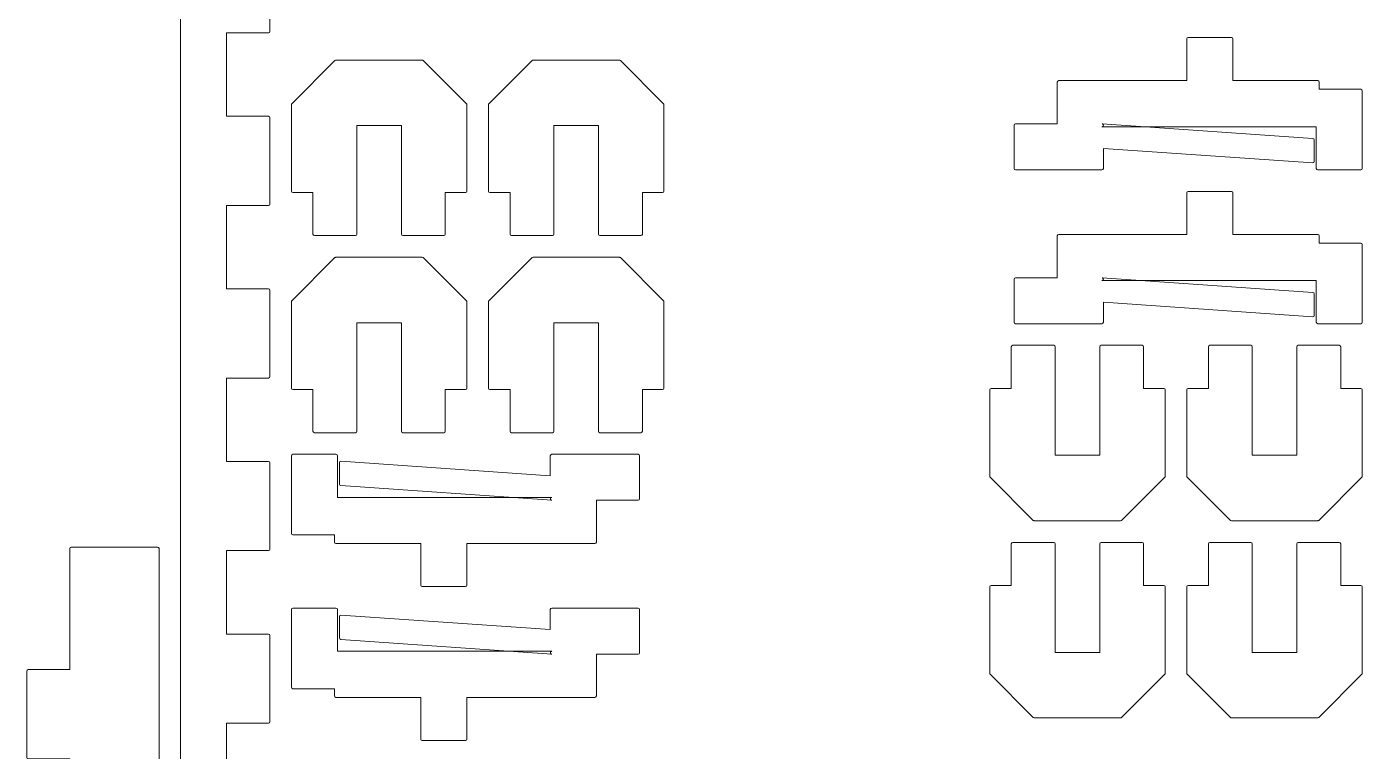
# Model space of a CAD drawing. Header units: millimetres. Extents: x -606 to 612, y -200 to 208.
# Drawn here: x 519.2 to 612, y -155.1 to -104.8 of the extents above; entities that cross this region are included whole.
import ezdxf

# ---------------------------------------------------------------- set-up
doc = ezdxf.new("R2010")
doc.units = ezdxf.units.MM
doc.header["$MEASUREMENT"] = 0
doc.layers.add('Camada 1', color=7, linetype='Continuous')

msp = doc.modelspace()

# ---------------------------------------------------------------- linework, layer by layer
at = {"layer": 'Camada 1', "lineweight": 20}
for points, knots in [([(529.973, -200.184), (529.973, -200.184), (531.473, -200.184), (531.473, -200.184), (531.529, -200.184), (531.573, -200.139), (531.573, -200.084), (531.573, -200.084), (531.573, -197.184), (531.573, -197.184), (531.573, -197.184), (534.373, -197.184), (534.373, -197.184), (534.373, -197.184), (534.373, -200.084), (534.373, -200.084), (534.373, -200.139), (534.418, -200.184), (534.473, -200.184), (534.473, -200.184), (535.973, -200.184), (535.973, -200.184), (536.029, -200.184), (536.073, -200.139), (536.073, -200.084), (536.073, -200.084), (536.073, -197.084), (536.073, -197.084), (536.073, -197.084), (536.073, -195.084), (536.073, -195.084), (536.073, -195.029), (536.029, -194.984), (535.973, -194.984), (535.973, -194.984), (533.073, -194.984), (533.073, -194.984), (533.073, -194.984), (533.073, -189.184), (533.073, -189.184), (533.073, -189.184), (535.973, -189.184), (535.973, -189.184), (536.029, -189.184), (536.073, -189.139), (536.073, -189.084), (536.073, -189.084), (536.073, -183.084), (536.073, -183.084), (536.073, -183.029), (536.029, -182.984), (535.973, -182.984), (535.973, -182.984), (533.073, -182.984), (533.073, -182.984), (533.073, -182.984), (533.073, -177.184), (533.073, -177.184), (533.073, -177.184), (535.973, -177.184), (535.973, -177.184), (536.029, -177.184), (536.073, -177.139), (536.073, -177.084), (536.073, -177.084), (536.073, -171.084), (536.073, -171.084), (536.073, -171.029), (536.029, -170.984), (535.973, -170.984), (535.973, -170.984), (533.073, -170.984), (533.073, -170.984), (533.073, -170.984), (533.073, -165.184), (533.073, -165.184), (533.073, -165.184), (535.973, -165.184), (535.973, -165.184), (536.029, -165.184), (536.073, -165.139), (536.073, -165.084), (536.073, -165.084), (536.073, -159.084), (536.073, -159.084), (536.073, -159.029), (536.029, -158.984), (535.973, -158.984), (535.973, -158.984), (533.073, -158.984), (533.073, -158.984), (533.073, -158.984), (533.073, -153.184), (533.073, -153.184), (533.073, -153.184), (535.973, -153.184), (535.973, -153.184), (536.029, -153.184), (536.073, -153.139), (536.073, -153.084), (536.073, -153.084), (536.073, -147.084), (536.073, -147.084), (536.073, -147.029), (536.029, -146.984), (535.973, -146.984), (535.973, -146.984), (533.073, -146.984), (533.073, -146.984), (533.073, -146.984), (533.073, -141.184), (533.073, -141.184), (533.073, -141.184), (535.973, -141.184), (535.973, -141.184), (536.029, -141.184), (536.073, -141.139), (536.073, -141.084), (536.073, -141.084), (536.073, -135.084), (536.073, -135.084), (536.073, -135.029), (536.029, -134.984), (535.973, -134.984), (535.973, -134.984), (533.073, -134.984), (533.073, -134.984), (533.073, -134.984), (533.073, -129.184), (533.073, -129.184), (533.073, -129.184), (535.973, -129.184), (535.973, -129.184), (536.029, -129.184), (536.073, -129.139), (536.073, -129.084), (536.073, -129.084), (536.073, -123.084), (536.073, -123.084), (536.073, -123.029), (536.029, -122.984), (535.973, -122.984), (535.973, -122.984), (533.073, -122.984), (533.073, -122.984), (533.073, -122.984), (533.073, -117.184), (533.073, -117.184), (533.073, -117.184), (535.973, -117.184), (535.973, -117.184), (536.029, -117.184), (536.073, -117.139), (536.073, -117.084), (536.073, -117.084), (536.073, -111.084), (536.073, -111.084), (536.073, -111.029), (536.029, -110.984), (535.973, -110.984), (535.973, -110.984), (533.073, -110.984), (533.073, -110.984), (533.073, -110.984), (533.073, -105.184), (533.073, -105.184), (533.073, -105.184), (535.973, -105.184), (535.973, -105.184), (536.029, -105.184), (536.073, -105.139), (536.073, -105.084), (536.073, -105.084), (536.073, -99.084), (536.073, -99.084), (536.073, -99.029), (536.029, -98.984), (535.973, -98.984), (535.973, -98.984), (533.073, -98.984), (533.073, -98.984), (533.073, -98.984), (533.073, -93.184), (533.073, -93.184), (533.073, -93.184), (535.973, -93.184), (535.973, -93.184), (536.029, -93.184), (536.073, -93.139), (536.073, -93.084), (536.073, -93.084), (536.073, -87.084), (536.073, -87.084), (536.073, -87.029), (536.029, -86.984), (535.973, -86.984), (535.973, -86.984), (533.073, -86.984), (533.073, -86.984), (533.073, -86.984), (533.073, -81.184), (533.073, -81.184), (533.073, -81.184), (535.973, -81.184), (535.973, -81.184), (536.029, -81.184), (536.073, -81.139), (536.073, -81.084), (536.073, -81.084), (536.073, -75.084), (536.073, -75.084), (536.073, -75.029), (536.029, -74.984), (535.973, -74.984), (535.973, -74.984), (533.073, -74.984), (533.073, -74.984), (533.073, -74.984), (533.073, -69.184), (533.073, -69.184), (533.073, -69.184), (535.973, -69.184), (535.973, -69.184), (536.029, -69.184), (536.073, -69.139), (536.073, -69.084), (536.073, -69.084), (536.073, -63.084), (536.073, -63.084), (536.073, -63.029), (536.029, -62.984), (535.973, -62.984), (535.973, -62.984), (533.073, -62.984), (533.073, -62.984), (533.073, -62.984), (533.073, -57.184), (533.073, -57.184), (533.073, -57.184), (535.973, -57.184), (535.973, -57.184), (536.029, -57.184), (536.073, -57.139), (536.073, -57.084), (536.073, -57.084), (536.073, -51.084), (536.073, -51.084), (536.073, -51.029), (536.029, -50.984), (535.973, -50.984), (535.973, -50.984), (533.073, -50.984), (533.073, -50.984), (533.073, -50.984), (533.073, -45.184), (533.073, -45.184), (533.073, -45.184), (535.973, -45.184), (535.973, -45.184), (536.029, -45.184), (536.073, -45.139), (536.073, -45.084), (536.073, -45.084), (536.073, -39.084), (536.073, -39.084), (536.073, -39.029), (536.029, -38.984), (535.973, -38.984), (535.973, -38.984), (533.073, -38.984), (533.073, -38.984), (533.073, -38.984), (533.073, -33.184), (533.073, -33.184), (533.073, -33.184), (535.973, -33.184), (535.973, -33.184), (536.029, -33.184), (536.073, -33.139), (536.073, -33.084), (536.073, -33.084), (536.073, -27.084), (536.073, -27.084), (536.073, -27.029), (536.029, -26.984), (535.973, -26.984), (535.973, -26.984), (533.073, -26.984), (533.073, -26.984), (533.073, -26.984), (533.073, -21.184), (533.073, -21.184), (533.073, -21.184), (535.973, -21.184), (535.973, -21.184), (536.029, -21.184), (536.073, -21.139), (536.073, -21.084), (536.073, -21.084), (536.073, -15.084), (536.073, -15.084), (536.073, -15.029), (536.029, -14.984), (535.973, -14.984), (535.973, -14.984), (533.073, -14.984), (533.073, -14.984), (533.073, -14.984), (533.073, -9.184), (533.073, -9.184), (533.073, -9.184), (535.973, -9.184), (535.973, -9.184), (536.029, -9.184), (536.073, -9.139), (536.073, -9.084), (536.073, -9.084), (536.073, -3.084), (536.073, -3.084), (536.073, -3.029), (536.029, -2.984), (535.973, -2.984), (535.973, -2.984), (533.073, -2.984), (533.073, -2.984), (533.073, -2.984), (533.073, 2.816), (533.073, 2.816), (533.073, 2.816), (535.973, 2.816), (535.973, 2.816), (536.029, 2.816), (536.073, 2.861), (536.073, 2.916), (536.073, 2.916), (536.073, 8.916), (536.073, 8.916), (536.073, 8.971), (536.029, 9.016), (535.973, 9.016), (535.973, 9.016), (533.073, 9.016), (533.073, 9.016), (533.073, 9.016), (533.073, 14.816), (533.073, 14.816), (533.073, 14.816), (535.973, 14.816), (535.973, 14.816), (536.029, 14.816), (536.073, 14.861), (536.073, 14.916), (536.073, 14.916), (536.073, 20.916), (536.073, 20.916), (536.073, 20.971), (536.029, 21.016), (535.973, 21.016), (535.973, 21.016), (533.073, 21.016), (533.073, 21.016), (533.073, 21.016), (533.073, 26.816), (533.073, 26.816), (533.073, 26.816), (535.973, 26.816), (535.973, 26.816), (536.029, 26.816), (536.073, 26.861), (536.073, 26.916), (536.073, 26.916), (536.073, 32.916), (536.073, 32.916), (536.073, 32.971), (536.029, 33.016), (535.973, 33.016), (535.973, 33.016), (533.073, 33.016), (533.073, 33.016), (533.073, 33.016), (533.073, 38.816), (533.073, 38.816), (533.073, 38.816), (535.973, 38.816), (535.973, 38.816), (536.029, 38.816), (536.073, 38.861), (536.073, 38.916), (536.073, 38.916), (536.073, 44.916), (536.073, 44.916), (536.073, 44.971), (536.029, 45.016), (535.973, 45.016), (535.973, 45.016), (533.073, 45.016), (533.073, 45.016), (533.073, 45.016), (533.073, 50.816), (533.073, 50.816), (533.073, 50.816), (535.973, 50.816), (535.973, 50.816), (536.029, 50.816), (536.073, 50.861), (536.073, 50.916), (536.073, 50.916), (536.073, 56.916), (536.073, 56.916), (536.073, 56.971), (536.029, 57.016), (535.973, 57.016), (535.973, 57.016), (533.073, 57.016), (533.073, 57.016), (533.073, 57.016), (533.073, 62.816), (533.073, 62.816), (533.073, 62.816), (535.973, 62.816), (535.973, 62.816), (536.029, 62.816), (536.073, 62.861), (536.073, 62.916), (536.073, 62.916), (536.073, 68.916), (536.073, 68.916), (536.073, 68.971), (536.029, 69.016), (535.973, 69.016), (535.973, 69.016), (533.073, 69.016), (533.073, 69.016), (533.073, 69.016), (533.073, 74.816), (533.073, 74.816), (533.073, 74.816), (535.973, 74.816), (535.973, 74.816), (536.029, 74.816), (536.073, 74.861), (536.073, 74.916), (536.073, 74.916), (536.073, 80.916), (536.073, 80.916), (536.073, 80.971), (536.029, 81.016), (535.973, 81.016), (535.973, 81.016), (533.073, 81.016), (533.073, 81.016), (533.073, 81.016), (533.073, 86.816), (533.073, 86.816), (533.073, 86.816), (535.973, 86.816), (535.973, 86.816), (536.029, 86.816), (536.073, 86.861), (536.073, 86.916), (536.073, 86.916), (536.073, 92.916), (536.073, 92.916), (536.073, 92.971), (536.029, 93.016), (535.973, 93.016), (535.973, 93.016), (533.073, 93.016), (533.073, 93.016), (533.073, 93.016), (533.073, 98.816), (533.073, 98.816), (533.073, 98.816), (535.973, 98.816), (535.973, 98.816), (536.029, 98.816), (536.073, 98.861), (536.073, 98.916), (536.073, 98.916), (536.073, 104.916), (536.073, 104.916), (536.073, 104.971), (536.029, 105.016), (535.973, 105.016), (535.973, 105.016), (533.073, 105.016), (533.073, 105.016), (533.073, 105.016), (533.073, 110.816), (533.073, 110.816), (533.073, 110.816), (535.973, 110.816), (535.973, 110.816), (536.029, 110.816), (536.073, 110.861), (536.073, 110.916), (536.073, 110.916), (536.073, 116.916), (536.073, 116.916), (536.073, 116.971), (536.029, 117.016), (535.973, 117.016), (535.973, 117.016), (533.073, 117.016), (533.073, 117.016), (533.073, 117.016), (533.073, 122.816), (533.073, 122.816), (533.073, 122.816), (535.973, 122.816), (535.973, 122.816), (536.029, 122.816), (536.073, 122.861), (536.073, 122.916), (536.073, 122.916), (536.073, 128.916), (536.073, 128.916), (536.073, 128.971), (536.029, 129.016), (535.973, 129.016), (535.973, 129.016), (533.073, 129.016), (533.073, 129.016), (533.073, 129.016), (533.073, 134.816), (533.073, 134.816), (533.073, 134.816), (535.973, 134.816), (535.973, 134.816), (536.029, 134.816), (536.073, 134.861), (536.073, 134.916), (536.073, 134.916), (536.073, 140.916), (536.073, 140.916), (536.073, 140.971), (536.029, 141.016), (535.973, 141.016), (535.973, 141.016), (533.073, 141.016), (533.073, 141.016), (533.073, 141.016), (533.073, 146.816), (533.073, 146.816), (533.073, 146.816), (535.973, 146.816), (535.973, 146.816), (536.029, 146.816), (536.073, 146.861), (536.073, 146.916), (536.073, 146.916), (536.073, 152.916), (536.073, 152.916), (536.073, 152.971), (536.029, 153.016), (535.973, 153.016), (535.973, 153.016), (533.073, 153.016), (533.073, 153.016), (533.073, 153.016), (533.073, 158.816), (533.073, 158.816), (533.073, 158.816), (535.973, 158.816), (535.973, 158.816), (536.029, 158.816), (536.073, 158.861), (536.073, 158.916), (536.073, 158.916), (536.073, 164.916), (536.073, 164.916), (536.073, 164.971), (536.029, 165.016), (535.973, 165.016), (535.973, 165.016), (533.073, 165.016), (533.073, 165.016), (533.073, 165.016), (533.073, 170.816), (533.073, 170.816), (533.073, 170.816), (535.973, 170.816), (535.973, 170.816), (536.029, 170.816), (536.073, 170.861), (536.073, 170.916), (536.073, 170.916), (536.073, 176.916), (536.073, 176.916), (536.073, 176.971), (536.029, 177.016), (535.973, 177.016), (535.973, 177.016), (533.073, 177.016), (533.073, 177.016), (533.073, 177.016), (533.073, 182.816), (533.073, 182.816), (533.073, 182.816), (535.973, 182.816), (535.973, 182.816), (536.029, 182.816), (536.073, 182.861), (536.073, 182.916), (536.073, 182.916), (536.073, 188.916), (536.073, 188.916), (536.073, 188.971), (536.029, 189.016), (535.973, 189.016), (535.973, 189.016), (533.073, 189.016), (533.073, 189.016), (533.073, 189.016), (533.073, 194.816), (533.073, 194.816), (533.073, 194.816), (535.973, 194.816), (535.973, 194.816), (536.029, 194.816), (536.073, 194.861), (536.073, 194.916), (536.073, 194.916), (536.073, 196.916), (536.073, 196.916), (536.073, 196.916), (536.073, 199.916), (536.073, 199.916), (536.073, 199.971), (536.029, 200.016), (535.973, 200.016), (535.973, 200.016), (534.473, 200.016), (534.473, 200.016), (534.418, 200.016), (534.373, 199.971), (534.373, 199.916), (534.373, 199.916), (534.373, 197.016), (534.373, 197.016), (534.373, 197.016), (531.573, 197.016), (531.573, 197.016), (531.573, 197.016), (531.573, 199.916), (531.573, 199.916), (531.573, 199.971), (531.529, 200.016), (531.473, 200.016), (531.473, 200.016), (529.973, 200.016), (529.973, 200.016), (529.918, 200.016), (529.873, 199.971), (529.873, 199.916), (529.873, 199.916), (529.873, 196.916), (529.873, 196.916), (529.873, 196.916), (529.873, -197.084), (529.873, -197.084), (529.873, -197.084), (529.873, -200.084), (529.873, -200.084), (529.873, -200.139), (529.918, -200.184), (529.973, -200.184)], [0, 0, 0, 0, 0.004505, 0.004505, 0.004505, 0.009009, 0.009009, 0.009009, 0.013514, 0.013514, 0.013514, 0.018018, 0.018018, 0.018018, 0.022523, 0.022523, 0.022523, 0.027027, 0.027027, 0.027027, 0.031532, 0.031532, 0.031532, 0.036036, 0.036036, 0.036036, 0.040541, 0.040541, 0.040541, 0.045045, 0.045045, 0.045045, 0.04955, 0.04955, 0.04955, 0.054054, 0.054054, 0.054054, 0.058559, 0.058559, 0.058559, 0.063063, 0.063063, 0.063063, 0.067568, 0.067568, 0.067568, 0.072072, 0.072072, 0.072072, 0.076577, 0.076577, 0.076577, 0.081081, 0.081081, 0.081081, 0.085586, 0.085586, 0.085586, 0.09009, 0.09009, 0.09009, 0.094595, 0.094595, 0.094595, 0.099099, 0.099099, 0.099099, 0.103604, 0.103604, 0.103604, 0.108108, 0.108108, 0.108108, 0.112613, 0.112613, 0.112613, 0.117117, 0.117117, 0.117117, 0.121622, 0.121622, 0.121622, 0.126126, 0.126126, 0.126126, 0.130631, 0.130631, 0.130631, 0.135135, 0.135135, 0.135135, 0.13964, 0.13964, 0.13964, 0.144144, 0.144144, 0.144144, 0.148649, 0.148649, 0.148649, 0.153153, 0.153153, 0.153153, 0.157658, 0.157658, 0.157658, 0.162162, 0.162162, 0.162162, 0.166667, 0.166667, 0.166667, 0.171171, 0.171171, 0.171171, 0.175676, 0.175676, 0.175676, 0.18018, 0.18018, 0.18018, 0.184685, 0.184685, 0.184685, 0.189189, 0.189189, 0.189189, 0.193694, 0.193694, 0.193694, 0.198198, 0.198198, 0.198198, 0.202703, 0.202703, 0.202703, 0.207207, 0.207207, 0.207207, 0.211712, 0.211712, 0.211712, 0.216216, 0.216216, 0.216216, 0.220721, 0.220721, 0.220721, 0.225225, 0.225225, 0.225225, 0.22973, 0.22973, 0.22973, 0.234234, 0.234234, 0.234234, 0.238739, 0.238739, 0.238739, 0.243243, 0.243243, 0.243243, 0.247748, 0.247748, 0.247748, 0.252252, 0.252252, 0.252252, 0.256757, 0.256757, 0.256757, 0.261261, 0.261261, 0.261261, 0.265766, 0.265766, 0.265766, 0.27027, 0.27027, 0.27027, 0.274775, 0.274775, 0.274775, 0.279279, 0.279279, 0.279279, 0.283784, 0.283784, 0.283784, 0.288288, 0.288288, 0.288288, 0.292793, 0.292793, 0.292793, 0.297297, 0.297297, 0.297297, 0.301802, 0.301802, 0.301802, 0.306306, 0.306306, 0.306306, 0.310811, 0.310811, 0.310811, 0.315315, 0.315315, 0.315315, 0.31982, 0.31982, 0.31982, 0.324324, 0.324324, 0.324324, 0.328829, 0.328829, 0.328829, 0.333333, 0.333333, 0.333333, 0.337838, 0.337838, 0.337838, 0.342342, 0.342342, 0.342342, 0.346847, 0.346847, 0.346847, 0.351351, 0.351351, 0.351351, 0.355856, 0.355856, 0.355856, 0.36036, 0.36036, 0.36036, 0.364865, 0.364865, 0.364865, 0.369369, 0.369369, 0.369369, 0.373874, 0.373874, 0.373874, 0.378378, 0.378378, 0.378378, 0.382883, 0.382883, 0.382883, 0.387387, 0.387387, 0.387387, 0.391892, 0.391892, 0.391892, 0.396396, 0.396396, 0.396396, 0.400901, 0.400901, 0.400901, 0.405405, 0.405405, 0.405405, 0.40991, 0.40991, 0.40991, 0.414414, 0.414414, 0.414414, 0.418919, 0.418919, 0.418919, 0.423423, 0.423423, 0.423423, 0.427928, 0.427928, 0.427928, 0.432432, 0.432432, 0.432432, 0.436937, 0.436937, 0.436937, 0.441441, 0.441441, 0.441441, 0.445946, 0.445946, 0.445946, 0.45045, 0.45045, 0.45045, 0.454955, 0.454955, 0.454955, 0.459459, 0.459459, 0.459459, 0.463964, 0.463964, 0.463964, 0.468468, 0.468468, 0.468468, 0.472973, 0.472973, 0.472973, 0.477477, 0.477477, 0.477477, 0.481982, 0.481982, 0.481982, 0.486486, 0.486486, 0.486486, 0.490991, 0.490991, 0.490991, 0.495495, 0.495495, 0.495495, 0.5, 0.5, 0.5, 0.504505, 0.504505, 0.504505, 0.509009, 0.509009, 0.509009, 0.513514, 0.513514, 0.513514, 0.518018, 0.518018, 0.518018, 0.522523, 0.522523, 0.522523, 0.527027, 0.527027, 0.527027, 0.531532, 0.531532, 0.531532, 0.536036, 0.536036, 0.536036, 0.540541, 0.540541, 0.540541, 0.545045, 0.545045, 0.545045, 0.54955, 0.54955, 0.54955, 0.554054, 0.554054, 0.554054, 0.558559, 0.558559, 0.558559, 0.563063, 0.563063, 0.563063, 0.567568, 0.567568, 0.567568, 0.572072, 0.572072, 0.572072, 0.576577, 0.576577, 0.576577, 0.581081, 0.581081, 0.581081, 0.585586, 0.585586, 0.585586, 0.59009, 0.59009, 0.59009, 0.594595, 0.594595, 0.594595, 0.599099, 0.599099, 0.599099, 0.603604, 0.603604, 0.603604, 0.608108, 0.608108, 0.608108, 0.612613, 0.612613, 0.612613, 0.617117, 0.617117, 0.617117, 0.621622, 0.621622, 0.621622, 0.626126, 0.626126, 0.626126, 0.630631, 0.630631, 0.630631, 0.635135, 0.635135, 0.635135, 0.63964, 0.63964, 0.63964, 0.644144, 0.644144, 0.644144, 0.648649, 0.648649, 0.648649, 0.653153, 0.653153, 0.653153, 0.657658, 0.657658, 0.657658, 0.662162, 0.662162, 0.662162, 0.666667, 0.666667, 0.666667, 0.671171, 0.671171, 0.671171, 0.675676, 0.675676, 0.675676, 0.68018, 0.68018, 0.68018, 0.684685, 0.684685, 0.684685, 0.689189, 0.689189, 0.689189, 0.693694, 0.693694, 0.693694, 0.698198, 0.698198, 0.698198, 0.702703, 0.702703, 0.702703, 0.707207, 0.707207, 0.707207, 0.711712, 0.711712, 0.711712, 0.716216, 0.716216, 0.716216, 0.720721, 0.720721, 0.720721, 0.725225, 0.725225, 0.725225, 0.72973, 0.72973, 0.72973, 0.734234, 0.734234, 0.734234, 0.738739, 0.738739, 0.738739, 0.743243, 0.743243, 0.743243, 0.747748, 0.747748, 0.747748, 0.752252, 0.752252, 0.752252, 0.756757, 0.756757, 0.756757, 0.761261, 0.761261, 0.761261, 0.765766, 0.765766, 0.765766, 0.77027, 0.77027, 0.77027, 0.774775, 0.774775, 0.774775, 0.779279, 0.779279, 0.779279, 0.783784, 0.783784, 0.783784, 0.788288, 0.788288, 0.788288, 0.792793, 0.792793, 0.792793, 0.797297, 0.797297, 0.797297, 0.801802, 0.801802, 0.801802, 0.806306, 0.806306, 0.806306, 0.810811, 0.810811, 0.810811, 0.815315, 0.815315, 0.815315, 0.81982, 0.81982, 0.81982, 0.824324, 0.824324, 0.824324, 0.828829, 0.828829, 0.828829, 0.833333, 0.833333, 0.833333, 0.837838, 0.837838, 0.837838, 0.842342, 0.842342, 0.842342, 0.846847, 0.846847, 0.846847, 0.851351, 0.851351, 0.851351, 0.855856, 0.855856, 0.855856, 0.86036, 0.86036, 0.86036, 0.864865, 0.864865, 0.864865, 0.869369, 0.869369, 0.869369, 0.873874, 0.873874, 0.873874, 0.878378, 0.878378, 0.878378, 0.882883, 0.882883, 0.882883, 0.887387, 0.887387, 0.887387, 0.891892, 0.891892, 0.891892, 0.896396, 0.896396, 0.896396, 0.900901, 0.900901, 0.900901, 0.905405, 0.905405, 0.905405, 0.90991, 0.90991, 0.90991, 0.914414, 0.914414, 0.914414, 0.918919, 0.918919, 0.918919, 0.923423, 0.923423, 0.923423, 0.927928, 0.927928, 0.927928, 0.932432, 0.932432, 0.932432, 0.936937, 0.936937, 0.936937, 0.941441, 0.941441, 0.941441, 0.945946, 0.945946, 0.945946, 0.95045, 0.95045, 0.95045, 0.954955, 0.954955, 0.954955, 0.959459, 0.959459, 0.959459, 0.963964, 0.963964, 0.963964, 0.968468, 0.968468, 0.968468, 0.972973, 0.972973, 0.972973, 0.977477, 0.977477, 0.977477, 0.981982, 0.981982, 0.981982, 0.986486, 0.986486, 0.986486, 0.990991, 0.990991, 0.990991, 0.995495, 0.995495, 0.995495, 1, 1, 1, 1]), ([(611.917, -109.107), (611.917, -109.107), (609.017, -109.107), (609.017, -109.107), (609.017, -109.107), (609.017, -108.607), (609.017, -108.607), (609.017, -108.552), (608.972, -108.507), (608.917, -108.507), (608.917, -108.507), (603.017, -108.507), (603.017, -108.507), (603.017, -108.507), (603.017, -105.607), (603.017, -105.607), (603.017, -105.552), (602.972, -105.507), (602.917, -105.507), (602.917, -105.507), (599.917, -105.507), (599.917, -105.507), (599.861, -105.507), (599.817, -105.552), (599.817, -105.607), (599.817, -105.607), (599.817, -108.507), (599.817, -108.507), (599.817, -108.507), (590.917, -108.507), (590.917, -108.507), (590.861, -108.507), (590.817, -108.552), (590.817, -108.607), (590.817, -108.607), (590.817, -111.507), (590.817, -111.507), (590.817, -111.507), (587.917, -111.507), (587.917, -111.507), (587.861, -111.507), (587.817, -111.552), (587.817, -111.607), (587.817, -111.607), (587.817, -114.607), (587.817, -114.607), (587.817, -114.662), (587.861, -114.707), (587.917, -114.707), (587.917, -114.707), (593.917, -114.707), (593.917, -114.707), (593.972, -114.707), (594.017, -114.662), (594.017, -114.607), (594.017, -114.607), (594.017, -113.214), (594.017, -113.214), (594.017, -113.214), (608.574, -114.232), (608.574, -114.232), (608.632, -114.236), (608.681, -114.19), (608.681, -114.132), (608.681, -114.132), (608.681, -112.632), (608.681, -112.632), (608.681, -112.58), (608.64, -112.536), (608.588, -112.533), (608.588, -112.533), (593.924, -111.507), (593.924, -111.507), (593.944, -111.509), (593.964, -111.516), (593.98, -111.53), (593.996, -111.543), (594.007, -111.56), (594.013, -111.58), (594.018, -111.6), (594.018, -111.621), (594.011, -111.641), (594.004, -111.66), (593.991, -111.677), (593.974, -111.689), (593.957, -111.701), (593.937, -111.707), (593.917, -111.707), (593.917, -111.707), (608.817, -111.707), (608.817, -111.707), (608.817, -111.707), (608.817, -114.607), (608.817, -114.607), (608.817, -114.662), (608.861, -114.707), (608.917, -114.707), (608.917, -114.707), (611.917, -114.707), (611.917, -114.707), (611.972, -114.707), (612.017, -114.662), (612.017, -114.607), (612.017, -114.607), (612.017, -109.207), (612.017, -109.207), (612.017, -109.152), (611.972, -109.107), (611.917, -109.107)], [0, 0, 0, 0, 0.027778, 0.027778, 0.027778, 0.055556, 0.055556, 0.055556, 0.083333, 0.083333, 0.083333, 0.111111, 0.111111, 0.111111, 0.138889, 0.138889, 0.138889, 0.166667, 0.166667, 0.166667, 0.194444, 0.194444, 0.194444, 0.222222, 0.222222, 0.222222, 0.25, 0.25, 0.25, 0.277778, 0.277778, 0.277778, 0.305556, 0.305556, 0.305556, 0.333333, 0.333333, 0.333333, 0.361111, 0.361111, 0.361111, 0.388889, 0.388889, 0.388889, 0.416667, 0.416667, 0.416667, 0.444444, 0.444444, 0.444444, 0.472222, 0.472222, 0.472222, 0.5, 0.5, 0.5, 0.527778, 0.527778, 0.527778, 0.555556, 0.555556, 0.555556, 0.583333, 0.583333, 0.583333, 0.611111, 0.611111, 0.611111, 0.638889, 0.638889, 0.638889, 0.666667, 0.666667, 0.666667, 0.694444, 0.694444, 0.694444, 0.722222, 0.722222, 0.722222, 0.75, 0.75, 0.75, 0.777778, 0.777778, 0.777778, 0.805556, 0.805556, 0.805556, 0.833333, 0.833333, 0.833333, 0.861111, 0.861111, 0.861111, 0.888889, 0.888889, 0.888889, 0.916667, 0.916667, 0.916667, 0.944444, 0.944444, 0.944444, 0.972222, 0.972222, 0.972222, 1, 1, 1, 1]), ([(539.173, -119.284), (539.173, -119.284), (542.023, -119.284), (542.023, -119.284), (542.079, -119.284), (542.123, -119.239), (542.123, -119.184), (542.123, -119.184), (542.123, -111.634), (542.123, -111.634), (542.123, -111.634), (545.223, -111.634), (545.223, -111.634), (545.223, -111.634), (545.223, -119.184), (545.223, -119.184), (545.223, -119.239), (545.268, -119.284), (545.323, -119.284), (545.323, -119.284), (548.173, -119.284), (548.173, -119.284), (548.229, -119.284), (548.273, -119.239), (548.273, -119.184), (548.273, -119.184), (548.273, -116.284), (548.273, -116.284), (548.273, -116.284), (549.673, -116.284), (549.673, -116.284), (549.729, -116.284), (549.773, -116.239), (549.773, -116.184), (549.773, -116.184), (549.773, -110.184), (549.773, -110.184), (549.773, -110.157), (549.763, -110.132), (549.744, -110.113), (549.744, -110.113), (546.744, -107.113), (546.744, -107.113), (546.725, -107.095), (546.7, -107.084), (546.673, -107.084), (546.673, -107.084), (540.673, -107.084), (540.673, -107.084), (540.647, -107.084), (540.622, -107.095), (540.603, -107.113), (540.603, -107.113), (537.603, -110.113), (537.603, -110.113), (537.584, -110.132), (537.573, -110.157), (537.573, -110.184), (537.573, -110.184), (537.573, -116.184), (537.573, -116.184), (537.573, -116.239), (537.618, -116.284), (537.673, -116.284), (537.673, -116.284), (539.073, -116.284), (539.073, -116.284), (539.073, -116.284), (539.073, -119.184), (539.073, -119.184), (539.073, -119.239), (539.118, -119.284), (539.173, -119.284)], [0, 0, 0, 0, 0.041667, 0.041667, 0.041667, 0.083333, 0.083333, 0.083333, 0.125, 0.125, 0.125, 0.166667, 0.166667, 0.166667, 0.208333, 0.208333, 0.208333, 0.25, 0.25, 0.25, 0.291667, 0.291667, 0.291667, 0.333333, 0.333333, 0.333333, 0.375, 0.375, 0.375, 0.416667, 0.416667, 0.416667, 0.458333, 0.458333, 0.458333, 0.5, 0.5, 0.5, 0.541667, 0.541667, 0.541667, 0.583333, 0.583333, 0.583333, 0.625, 0.625, 0.625, 0.666667, 0.666667, 0.666667, 0.708333, 0.708333, 0.708333, 0.75, 0.75, 0.75, 0.791667, 0.791667, 0.791667, 0.833333, 0.833333, 0.833333, 0.875, 0.875, 0.875, 0.916667, 0.916667, 0.916667, 0.958333, 0.958333, 0.958333, 1, 1, 1, 1]), ([(552.873, -119.284), (552.873, -119.284), (555.723, -119.284), (555.723, -119.284), (555.779, -119.284), (555.823, -119.239), (555.823, -119.184), (555.823, -119.184), (555.823, -111.634), (555.823, -111.634), (555.823, -111.634), (558.923, -111.634), (558.923, -111.634), (558.923, -111.634), (558.923, -119.184), (558.923, -119.184), (558.923, -119.239), (558.968, -119.284), (559.023, -119.284), (559.023, -119.284), (561.873, -119.284), (561.873, -119.284), (561.929, -119.284), (561.973, -119.239), (561.973, -119.184), (561.973, -119.184), (561.973, -116.284), (561.973, -116.284), (561.973, -116.284), (563.373, -116.284), (563.373, -116.284), (563.429, -116.284), (563.473, -116.239), (563.473, -116.184), (563.473, -116.184), (563.473, -110.184), (563.473, -110.184), (563.473, -110.157), (563.463, -110.132), (563.444, -110.113), (563.444, -110.113), (560.444, -107.113), (560.444, -107.113), (560.425, -107.095), (560.4, -107.084), (560.373, -107.084), (560.373, -107.084), (554.373, -107.084), (554.373, -107.084), (554.347, -107.084), (554.322, -107.095), (554.303, -107.113), (554.303, -107.113), (551.303, -110.113), (551.303, -110.113), (551.284, -110.132), (551.273, -110.157), (551.273, -110.184), (551.273, -110.184), (551.273, -116.184), (551.273, -116.184), (551.273, -116.239), (551.318, -116.284), (551.373, -116.284), (551.373, -116.284), (552.773, -116.284), (552.773, -116.284), (552.773, -116.284), (552.773, -119.184), (552.773, -119.184), (552.773, -119.239), (552.818, -119.284), (552.873, -119.284)], [0, 0, 0, 0, 0.041667, 0.041667, 0.041667, 0.083333, 0.083333, 0.083333, 0.125, 0.125, 0.125, 0.166667, 0.166667, 0.166667, 0.208333, 0.208333, 0.208333, 0.25, 0.25, 0.25, 0.291667, 0.291667, 0.291667, 0.333333, 0.333333, 0.333333, 0.375, 0.375, 0.375, 0.416667, 0.416667, 0.416667, 0.458333, 0.458333, 0.458333, 0.5, 0.5, 0.5, 0.541667, 0.541667, 0.541667, 0.583333, 0.583333, 0.583333, 0.625, 0.625, 0.625, 0.666667, 0.666667, 0.666667, 0.708333, 0.708333, 0.708333, 0.75, 0.75, 0.75, 0.791667, 0.791667, 0.791667, 0.833333, 0.833333, 0.833333, 0.875, 0.875, 0.875, 0.916667, 0.916667, 0.916667, 0.958333, 0.958333, 0.958333, 1, 1, 1, 1]), ([(611.917, -119.807), (611.917, -119.807), (609.017, -119.807), (609.017, -119.807), (609.017, -119.807), (609.017, -119.307), (609.017, -119.307), (609.017, -119.252), (608.972, -119.207), (608.917, -119.207), (608.917, -119.207), (603.017, -119.207), (603.017, -119.207), (603.017, -119.207), (603.017, -116.307), (603.017, -116.307), (603.017, -116.252), (602.972, -116.207), (602.917, -116.207), (602.917, -116.207), (599.917, -116.207), (599.917, -116.207), (599.861, -116.207), (599.817, -116.252), (599.817, -116.307), (599.817, -116.307), (599.817, -119.207), (599.817, -119.207), (599.817, -119.207), (590.917, -119.207), (590.917, -119.207), (590.861, -119.207), (590.817, -119.252), (590.817, -119.307), (590.817, -119.307), (590.817, -122.207), (590.817, -122.207), (590.817, -122.207), (587.917, -122.207), (587.917, -122.207), (587.861, -122.207), (587.817, -122.252), (587.817, -122.307), (587.817, -122.307), (587.817, -125.307), (587.817, -125.307), (587.817, -125.362), (587.861, -125.407), (587.917, -125.407), (587.917, -125.407), (593.917, -125.407), (593.917, -125.407), (593.972, -125.407), (594.017, -125.362), (594.017, -125.307), (594.017, -125.307), (594.017, -123.914), (594.017, -123.914), (594.017, -123.914), (608.574, -124.932), (608.574, -124.932), (608.632, -124.936), (608.681, -124.89), (608.681, -124.832), (608.681, -124.832), (608.681, -123.332), (608.681, -123.332), (608.681, -123.28), (608.64, -123.236), (608.588, -123.233), (608.588, -123.233), (593.924, -122.207), (593.924, -122.207), (593.944, -122.209), (593.964, -122.216), (593.98, -122.23), (593.996, -122.243), (594.007, -122.26), (594.013, -122.28), (594.018, -122.3), (594.018, -122.321), (594.011, -122.341), (594.004, -122.36), (593.991, -122.377), (593.974, -122.389), (593.957, -122.401), (593.937, -122.407), (593.917, -122.407), (593.917, -122.407), (608.817, -122.407), (608.817, -122.407), (608.817, -122.407), (608.817, -125.307), (608.817, -125.307), (608.817, -125.362), (608.861, -125.407), (608.917, -125.407), (608.917, -125.407), (611.917, -125.407), (611.917, -125.407), (611.972, -125.407), (612.017, -125.362), (612.017, -125.307), (612.017, -125.307), (612.017, -119.907), (612.017, -119.907), (612.017, -119.852), (611.972, -119.807), (611.917, -119.807)], [0, 0, 0, 0, 0.027778, 0.027778, 0.027778, 0.055556, 0.055556, 0.055556, 0.083333, 0.083333, 0.083333, 0.111111, 0.111111, 0.111111, 0.138889, 0.138889, 0.138889, 0.166667, 0.166667, 0.166667, 0.194444, 0.194444, 0.194444, 0.222222, 0.222222, 0.222222, 0.25, 0.25, 0.25, 0.277778, 0.277778, 0.277778, 0.305556, 0.305556, 0.305556, 0.333333, 0.333333, 0.333333, 0.361111, 0.361111, 0.361111, 0.388889, 0.388889, 0.388889, 0.416667, 0.416667, 0.416667, 0.444444, 0.444444, 0.444444, 0.472222, 0.472222, 0.472222, 0.5, 0.5, 0.5, 0.527778, 0.527778, 0.527778, 0.555556, 0.555556, 0.555556, 0.583333, 0.583333, 0.583333, 0.611111, 0.611111, 0.611111, 0.638889, 0.638889, 0.638889, 0.666667, 0.666667, 0.666667, 0.694444, 0.694444, 0.694444, 0.722222, 0.722222, 0.722222, 0.75, 0.75, 0.75, 0.777778, 0.777778, 0.777778, 0.805556, 0.805556, 0.805556, 0.833333, 0.833333, 0.833333, 0.861111, 0.861111, 0.861111, 0.888889, 0.888889, 0.888889, 0.916667, 0.916667, 0.916667, 0.944444, 0.944444, 0.944444, 0.972222, 0.972222, 0.972222, 1, 1, 1, 1]), ([(539.173, -132.984), (539.173, -132.984), (542.023, -132.984), (542.023, -132.984), (542.079, -132.984), (542.123, -132.939), (542.123, -132.884), (542.123, -132.884), (542.123, -125.334), (542.123, -125.334), (542.123, -125.334), (545.223, -125.334), (545.223, -125.334), (545.223, -125.334), (545.223, -132.884), (545.223, -132.884), (545.223, -132.939), (545.268, -132.984), (545.323, -132.984), (545.323, -132.984), (548.173, -132.984), (548.173, -132.984), (548.229, -132.984), (548.273, -132.939), (548.273, -132.884), (548.273, -132.884), (548.273, -129.984), (548.273, -129.984), (548.273, -129.984), (549.673, -129.984), (549.673, -129.984), (549.729, -129.984), (549.773, -129.939), (549.773, -129.884), (549.773, -129.884), (549.773, -123.884), (549.773, -123.884), (549.773, -123.857), (549.763, -123.832), (549.744, -123.813), (549.744, -123.813), (546.744, -120.813), (546.744, -120.813), (546.725, -120.795), (546.7, -120.784), (546.673, -120.784), (546.673, -120.784), (540.673, -120.784), (540.673, -120.784), (540.647, -120.784), (540.622, -120.795), (540.603, -120.813), (540.603, -120.813), (537.603, -123.813), (537.603, -123.813), (537.584, -123.832), (537.573, -123.857), (537.573, -123.884), (537.573, -123.884), (537.573, -129.884), (537.573, -129.884), (537.573, -129.939), (537.618, -129.984), (537.673, -129.984), (537.673, -129.984), (539.073, -129.984), (539.073, -129.984), (539.073, -129.984), (539.073, -132.884), (539.073, -132.884), (539.073, -132.939), (539.118, -132.984), (539.173, -132.984)], [0, 0, 0, 0, 0.041667, 0.041667, 0.041667, 0.083333, 0.083333, 0.083333, 0.125, 0.125, 0.125, 0.166667, 0.166667, 0.166667, 0.208333, 0.208333, 0.208333, 0.25, 0.25, 0.25, 0.291667, 0.291667, 0.291667, 0.333333, 0.333333, 0.333333, 0.375, 0.375, 0.375, 0.416667, 0.416667, 0.416667, 0.458333, 0.458333, 0.458333, 0.5, 0.5, 0.5, 0.541667, 0.541667, 0.541667, 0.583333, 0.583333, 0.583333, 0.625, 0.625, 0.625, 0.666667, 0.666667, 0.666667, 0.708333, 0.708333, 0.708333, 0.75, 0.75, 0.75, 0.791667, 0.791667, 0.791667, 0.833333, 0.833333, 0.833333, 0.875, 0.875, 0.875, 0.916667, 0.916667, 0.916667, 0.958333, 0.958333, 0.958333, 1, 1, 1, 1]), ([(552.873, -132.984), (552.873, -132.984), (555.723, -132.984), (555.723, -132.984), (555.779, -132.984), (555.823, -132.939), (555.823, -132.884), (555.823, -132.884), (555.823, -125.334), (555.823, -125.334), (555.823, -125.334), (558.923, -125.334), (558.923, -125.334), (558.923, -125.334), (558.923, -132.884), (558.923, -132.884), (558.923, -132.939), (558.968, -132.984), (559.023, -132.984), (559.023, -132.984), (561.873, -132.984), (561.873, -132.984), (561.929, -132.984), (561.973, -132.939), (561.973, -132.884), (561.973, -132.884), (561.973, -129.984), (561.973, -129.984), (561.973, -129.984), (563.373, -129.984), (563.373, -129.984), (563.429, -129.984), (563.473, -129.939), (563.473, -129.884), (563.473, -129.884), (563.473, -123.884), (563.473, -123.884), (563.473, -123.857), (563.463, -123.832), (563.444, -123.813), (563.444, -123.813), (560.444, -120.813), (560.444, -120.813), (560.425, -120.795), (560.4, -120.784), (560.373, -120.784), (560.373, -120.784), (554.373, -120.784), (554.373, -120.784), (554.347, -120.784), (554.322, -120.795), (554.303, -120.813), (554.303, -120.813), (551.303, -123.813), (551.303, -123.813), (551.284, -123.832), (551.273, -123.857), (551.273, -123.884), (551.273, -123.884), (551.273, -129.884), (551.273, -129.884), (551.273, -129.939), (551.318, -129.984), (551.373, -129.984), (551.373, -129.984), (552.773, -129.984), (552.773, -129.984), (552.773, -129.984), (552.773, -132.884), (552.773, -132.884), (552.773, -132.939), (552.818, -132.984), (552.873, -132.984)], [0, 0, 0, 0, 0.041667, 0.041667, 0.041667, 0.083333, 0.083333, 0.083333, 0.125, 0.125, 0.125, 0.166667, 0.166667, 0.166667, 0.208333, 0.208333, 0.208333, 0.25, 0.25, 0.25, 0.291667, 0.291667, 0.291667, 0.333333, 0.333333, 0.333333, 0.375, 0.375, 0.375, 0.416667, 0.416667, 0.416667, 0.458333, 0.458333, 0.458333, 0.5, 0.5, 0.5, 0.541667, 0.541667, 0.541667, 0.583333, 0.583333, 0.583333, 0.625, 0.625, 0.625, 0.666667, 0.666667, 0.666667, 0.708333, 0.708333, 0.708333, 0.75, 0.75, 0.75, 0.791667, 0.791667, 0.791667, 0.833333, 0.833333, 0.833333, 0.875, 0.875, 0.875, 0.916667, 0.916667, 0.916667, 0.958333, 0.958333, 0.958333, 1, 1, 1, 1]), ([(596.717, -126.907), (596.717, -126.907), (593.867, -126.907), (593.867, -126.907), (593.811, -126.907), (593.767, -126.952), (593.767, -127.007), (593.767, -127.007), (593.767, -134.557), (593.767, -134.557), (593.767, -134.557), (590.667, -134.557), (590.667, -134.557), (590.667, -134.557), (590.667, -127.007), (590.667, -127.007), (590.667, -126.952), (590.622, -126.907), (590.567, -126.907), (590.567, -126.907), (587.717, -126.907), (587.717, -126.907), (587.661, -126.907), (587.617, -126.952), (587.617, -127.007), (587.617, -127.007), (587.617, -129.907), (587.617, -129.907), (587.617, -129.907), (586.217, -129.907), (586.217, -129.907), (586.161, -129.907), (586.117, -129.952), (586.117, -130.007), (586.117, -130.007), (586.117, -136.007), (586.117, -136.007), (586.117, -136.034), (586.127, -136.059), (586.146, -136.078), (586.146, -136.078), (589.146, -139.078), (589.146, -139.078), (589.165, -139.096), (589.19, -139.107), (589.217, -139.107), (589.217, -139.107), (595.217, -139.107), (595.217, -139.107), (595.243, -139.107), (595.268, -139.096), (595.287, -139.078), (595.287, -139.078), (598.287, -136.078), (598.287, -136.078), (598.306, -136.059), (598.317, -136.034), (598.317, -136.007), (598.317, -136.007), (598.317, -130.007), (598.317, -130.007), (598.317, -129.952), (598.272, -129.907), (598.217, -129.907), (598.217, -129.907), (596.817, -129.907), (596.817, -129.907), (596.817, -129.907), (596.817, -127.007), (596.817, -127.007), (596.817, -126.952), (596.772, -126.907), (596.717, -126.907)], [0, 0, 0, 0, 0.041667, 0.041667, 0.041667, 0.083333, 0.083333, 0.083333, 0.125, 0.125, 0.125, 0.166667, 0.166667, 0.166667, 0.208333, 0.208333, 0.208333, 0.25, 0.25, 0.25, 0.291667, 0.291667, 0.291667, 0.333333, 0.333333, 0.333333, 0.375, 0.375, 0.375, 0.416667, 0.416667, 0.416667, 0.458333, 0.458333, 0.458333, 0.5, 0.5, 0.5, 0.541667, 0.541667, 0.541667, 0.583333, 0.583333, 0.583333, 0.625, 0.625, 0.625, 0.666667, 0.666667, 0.666667, 0.708333, 0.708333, 0.708333, 0.75, 0.75, 0.75, 0.791667, 0.791667, 0.791667, 0.833333, 0.833333, 0.833333, 0.875, 0.875, 0.875, 0.916667, 0.916667, 0.916667, 0.958333, 0.958333, 0.958333, 1, 1, 1, 1]), ([(610.417, -126.907), (610.417, -126.907), (607.567, -126.907), (607.567, -126.907), (607.511, -126.907), (607.467, -126.952), (607.467, -127.007), (607.467, -127.007), (607.467, -134.557), (607.467, -134.557), (607.467, -134.557), (604.367, -134.557), (604.367, -134.557), (604.367, -134.557), (604.367, -127.007), (604.367, -127.007), (604.367, -126.952), (604.322, -126.907), (604.267, -126.907), (604.267, -126.907), (601.417, -126.907), (601.417, -126.907), (601.361, -126.907), (601.317, -126.952), (601.317, -127.007), (601.317, -127.007), (601.317, -129.907), (601.317, -129.907), (601.317, -129.907), (599.917, -129.907), (599.917, -129.907), (599.861, -129.907), (599.817, -129.952), (599.817, -130.007), (599.817, -130.007), (599.817, -136.007), (599.817, -136.007), (599.817, -136.034), (599.827, -136.059), (599.846, -136.078), (599.846, -136.078), (602.846, -139.078), (602.846, -139.078), (602.865, -139.096), (602.89, -139.107), (602.917, -139.107), (602.917, -139.107), (608.917, -139.107), (608.917, -139.107), (608.943, -139.107), (608.968, -139.096), (608.987, -139.078), (608.987, -139.078), (611.987, -136.078), (611.987, -136.078), (612.006, -136.059), (612.017, -136.034), (612.017, -136.007), (612.017, -136.007), (612.017, -130.007), (612.017, -130.007), (612.017, -129.952), (611.972, -129.907), (611.917, -129.907), (611.917, -129.907), (610.517, -129.907), (610.517, -129.907), (610.517, -129.907), (610.517, -127.007), (610.517, -127.007), (610.517, -126.952), (610.472, -126.907), (610.417, -126.907)], [0, 0, 0, 0, 0.041667, 0.041667, 0.041667, 0.083333, 0.083333, 0.083333, 0.125, 0.125, 0.125, 0.166667, 0.166667, 0.166667, 0.208333, 0.208333, 0.208333, 0.25, 0.25, 0.25, 0.291667, 0.291667, 0.291667, 0.333333, 0.333333, 0.333333, 0.375, 0.375, 0.375, 0.416667, 0.416667, 0.416667, 0.458333, 0.458333, 0.458333, 0.5, 0.5, 0.5, 0.541667, 0.541667, 0.541667, 0.583333, 0.583333, 0.583333, 0.625, 0.625, 0.625, 0.666667, 0.666667, 0.666667, 0.708333, 0.708333, 0.708333, 0.75, 0.75, 0.75, 0.791667, 0.791667, 0.791667, 0.833333, 0.833333, 0.833333, 0.875, 0.875, 0.875, 0.916667, 0.916667, 0.916667, 0.958333, 0.958333, 0.958333, 1, 1, 1, 1]), ([(537.673, -140.084), (537.673, -140.084), (540.573, -140.084), (540.573, -140.084), (540.573, -140.084), (540.573, -140.584), (540.573, -140.584), (540.573, -140.639), (540.618, -140.684), (540.673, -140.684), (540.673, -140.684), (546.573, -140.684), (546.573, -140.684), (546.573, -140.684), (546.573, -143.584), (546.573, -143.584), (546.573, -143.639), (546.618, -143.684), (546.673, -143.684), (546.673, -143.684), (549.673, -143.684), (549.673, -143.684), (549.729, -143.684), (549.773, -143.639), (549.773, -143.584), (549.773, -143.584), (549.773, -140.684), (549.773, -140.684), (549.773, -140.684), (558.673, -140.684), (558.673, -140.684), (558.729, -140.684), (558.773, -140.639), (558.773, -140.584), (558.773, -140.584), (558.773, -137.684), (558.773, -137.684), (558.773, -137.684), (561.673, -137.684), (561.673, -137.684), (561.729, -137.684), (561.773, -137.639), (561.773, -137.584), (561.773, -137.584), (561.773, -134.584), (561.773, -134.584), (561.773, -134.529), (561.729, -134.484), (561.673, -134.484), (561.673, -134.484), (555.673, -134.484), (555.673, -134.484), (555.618, -134.484), (555.573, -134.529), (555.573, -134.584), (555.573, -134.584), (555.573, -135.977), (555.573, -135.977), (555.573, -135.977), (541.016, -134.959), (541.016, -134.959), (540.958, -134.955), (540.909, -135.001), (540.909, -135.059), (540.909, -135.059), (540.909, -136.559), (540.909, -136.559), (540.909, -136.611), (540.95, -136.655), (541.002, -136.658), (541.002, -136.658), (555.666, -137.684), (555.666, -137.684), (555.646, -137.682), (555.626, -137.675), (555.61, -137.661), (555.594, -137.648), (555.583, -137.631), (555.577, -137.611), (555.572, -137.591), (555.572, -137.57), (555.579, -137.55), (555.586, -137.531), (555.599, -137.514), (555.616, -137.502), (555.633, -137.49), (555.653, -137.484), (555.673, -137.484), (555.673, -137.484), (540.773, -137.484), (540.773, -137.484), (540.773, -137.484), (540.773, -134.584), (540.773, -134.584), (540.773, -134.529), (540.729, -134.484), (540.673, -134.484), (540.673, -134.484), (537.673, -134.484), (537.673, -134.484), (537.618, -134.484), (537.573, -134.529), (537.573, -134.584), (537.573, -134.584), (537.573, -139.984), (537.573, -139.984), (537.573, -140.039), (537.618, -140.084), (537.673, -140.084)], [0, 0, 0, 0, 0.027778, 0.027778, 0.027778, 0.055556, 0.055556, 0.055556, 0.083333, 0.083333, 0.083333, 0.111111, 0.111111, 0.111111, 0.138889, 0.138889, 0.138889, 0.166667, 0.166667, 0.166667, 0.194444, 0.194444, 0.194444, 0.222222, 0.222222, 0.222222, 0.25, 0.25, 0.25, 0.277778, 0.277778, 0.277778, 0.305556, 0.305556, 0.305556, 0.333333, 0.333333, 0.333333, 0.361111, 0.361111, 0.361111, 0.388889, 0.388889, 0.388889, 0.416667, 0.416667, 0.416667, 0.444444, 0.444444, 0.444444, 0.472222, 0.472222, 0.472222, 0.5, 0.5, 0.5, 0.527778, 0.527778, 0.527778, 0.555556, 0.555556, 0.555556, 0.583333, 0.583333, 0.583333, 0.611111, 0.611111, 0.611111, 0.638889, 0.638889, 0.638889, 0.666667, 0.666667, 0.666667, 0.694444, 0.694444, 0.694444, 0.722222, 0.722222, 0.722222, 0.75, 0.75, 0.75, 0.777778, 0.777778, 0.777778, 0.805556, 0.805556, 0.805556, 0.833333, 0.833333, 0.833333, 0.861111, 0.861111, 0.861111, 0.888889, 0.888889, 0.888889, 0.916667, 0.916667, 0.916667, 0.944444, 0.944444, 0.944444, 0.972222, 0.972222, 0.972222, 1, 1, 1, 1]), ([(522.273, -200.184), (522.273, -200.184), (528.273, -200.184), (528.273, -200.184), (528.329, -200.184), (528.373, -200.139), (528.373, -200.084), (528.373, -200.084), (528.373, -197.084), (528.373, -197.084), (528.373, -197.084), (528.373, -144.034), (528.373, -144.034), (528.373, -144.034), (528.373, -141.034), (528.373, -141.034), (528.373, -140.979), (528.329, -140.934), (528.273, -140.934), (528.273, -140.934), (522.273, -140.934), (522.273, -140.934), (522.218, -140.934), (522.173, -140.979), (522.173, -141.034), (522.173, -141.034), (522.173, -144.034), (522.173, -144.034), (522.173, -144.034), (522.173, -149.459), (522.173, -149.459), (522.173, -149.459), (519.273, -149.459), (519.273, -149.459), (519.218, -149.459), (519.173, -149.504), (519.173, -149.559), (519.173, -149.559), (519.173, -155.559), (519.173, -155.559), (519.173, -155.614), (519.218, -155.659), (519.273, -155.659), (519.273, -155.659), (522.173, -155.659), (522.173, -155.659), (522.173, -155.659), (522.173, -161.459), (522.173, -161.459), (522.173, -161.459), (519.273, -161.459), (519.273, -161.459), (519.218, -161.459), (519.173, -161.504), (519.173, -161.559), (519.173, -161.559), (519.173, -167.559), (519.173, -167.559), (519.173, -167.614), (519.218, -167.659), (519.273, -167.659), (519.273, -167.659), (522.173, -167.659), (522.173, -167.659), (522.173, -167.659), (522.173, -173.459), (522.173, -173.459), (522.173, -173.459), (519.273, -173.459), (519.273, -173.459), (519.218, -173.459), (519.173, -173.504), (519.173, -173.559), (519.173, -173.559), (519.173, -179.559), (519.173, -179.559), (519.173, -179.614), (519.218, -179.659), (519.273, -179.659), (519.273, -179.659), (522.173, -179.659), (522.173, -179.659), (522.173, -179.659), (522.173, -185.459), (522.173, -185.459), (522.173, -185.459), (519.273, -185.459), (519.273, -185.459), (519.218, -185.459), (519.173, -185.504), (519.173, -185.559), (519.173, -185.559), (519.173, -191.559), (519.173, -191.559), (519.173, -191.614), (519.218, -191.659), (519.273, -191.659), (519.273, -191.659), (522.173, -191.659), (522.173, -191.659), (522.173, -191.659), (522.173, -197.084), (522.173, -197.084), (522.173, -197.084), (522.173, -200.084), (522.173, -200.084), (522.173, -200.139), (522.218, -200.184), (522.273, -200.184)], [0, 0, 0, 0, 0.027778, 0.027778, 0.027778, 0.055556, 0.055556, 0.055556, 0.083333, 0.083333, 0.083333, 0.111111, 0.111111, 0.111111, 0.138889, 0.138889, 0.138889, 0.166667, 0.166667, 0.166667, 0.194444, 0.194444, 0.194444, 0.222222, 0.222222, 0.222222, 0.25, 0.25, 0.25, 0.277778, 0.277778, 0.277778, 0.305556, 0.305556, 0.305556, 0.333333, 0.333333, 0.333333, 0.361111, 0.361111, 0.361111, 0.388889, 0.388889, 0.388889, 0.416667, 0.416667, 0.416667, 0.444444, 0.444444, 0.444444, 0.472222, 0.472222, 0.472222, 0.5, 0.5, 0.5, 0.527778, 0.527778, 0.527778, 0.555556, 0.555556, 0.555556, 0.583333, 0.583333, 0.583333, 0.611111, 0.611111, 0.611111, 0.638889, 0.638889, 0.638889, 0.666667, 0.666667, 0.666667, 0.694444, 0.694444, 0.694444, 0.722222, 0.722222, 0.722222, 0.75, 0.75, 0.75, 0.777778, 0.777778, 0.777778, 0.805556, 0.805556, 0.805556, 0.833333, 0.833333, 0.833333, 0.861111, 0.861111, 0.861111, 0.888889, 0.888889, 0.888889, 0.916667, 0.916667, 0.916667, 0.944444, 0.944444, 0.944444, 0.972222, 0.972222, 0.972222, 1, 1, 1, 1]), ([(596.717, -140.607), (596.717, -140.607), (593.867, -140.607), (593.867, -140.607), (593.811, -140.607), (593.767, -140.652), (593.767, -140.707), (593.767, -140.707), (593.767, -148.257), (593.767, -148.257), (593.767, -148.257), (590.667, -148.257), (590.667, -148.257), (590.667, -148.257), (590.667, -140.707), (590.667, -140.707), (590.667, -140.652), (590.622, -140.607), (590.567, -140.607), (590.567, -140.607), (587.717, -140.607), (587.717, -140.607), (587.661, -140.607), (587.617, -140.652), (587.617, -140.707), (587.617, -140.707), (587.617, -143.607), (587.617, -143.607), (587.617, -143.607), (586.217, -143.607), (586.217, -143.607), (586.161, -143.607), (586.117, -143.652), (586.117, -143.707), (586.117, -143.707), (586.117, -149.707), (586.117, -149.707), (586.117, -149.734), (586.127, -149.759), (586.146, -149.778), (586.146, -149.778), (589.146, -152.778), (589.146, -152.778), (589.165, -152.796), (589.19, -152.807), (589.217, -152.807), (589.217, -152.807), (595.217, -152.807), (595.217, -152.807), (595.243, -152.807), (595.268, -152.796), (595.287, -152.778), (595.287, -152.778), (598.287, -149.778), (598.287, -149.778), (598.306, -149.759), (598.317, -149.734), (598.317, -149.707), (598.317, -149.707), (598.317, -143.707), (598.317, -143.707), (598.317, -143.652), (598.272, -143.607), (598.217, -143.607), (598.217, -143.607), (596.817, -143.607), (596.817, -143.607), (596.817, -143.607), (596.817, -140.707), (596.817, -140.707), (596.817, -140.652), (596.772, -140.607), (596.717, -140.607)], [0, 0, 0, 0, 0.041667, 0.041667, 0.041667, 0.083333, 0.083333, 0.083333, 0.125, 0.125, 0.125, 0.166667, 0.166667, 0.166667, 0.208333, 0.208333, 0.208333, 0.25, 0.25, 0.25, 0.291667, 0.291667, 0.291667, 0.333333, 0.333333, 0.333333, 0.375, 0.375, 0.375, 0.416667, 0.416667, 0.416667, 0.458333, 0.458333, 0.458333, 0.5, 0.5, 0.5, 0.541667, 0.541667, 0.541667, 0.583333, 0.583333, 0.583333, 0.625, 0.625, 0.625, 0.666667, 0.666667, 0.666667, 0.708333, 0.708333, 0.708333, 0.75, 0.75, 0.75, 0.791667, 0.791667, 0.791667, 0.833333, 0.833333, 0.833333, 0.875, 0.875, 0.875, 0.916667, 0.916667, 0.916667, 0.958333, 0.958333, 0.958333, 1, 1, 1, 1]), ([(610.417, -140.607), (610.417, -140.607), (607.567, -140.607), (607.567, -140.607), (607.511, -140.607), (607.467, -140.652), (607.467, -140.707), (607.467, -140.707), (607.467, -148.257), (607.467, -148.257), (607.467, -148.257), (604.367, -148.257), (604.367, -148.257), (604.367, -148.257), (604.367, -140.707), (604.367, -140.707), (604.367, -140.652), (604.322, -140.607), (604.267, -140.607), (604.267, -140.607), (601.417, -140.607), (601.417, -140.607), (601.361, -140.607), (601.317, -140.652), (601.317, -140.707), (601.317, -140.707), (601.317, -143.607), (601.317, -143.607), (601.317, -143.607), (599.917, -143.607), (599.917, -143.607), (599.861, -143.607), (599.817, -143.652), (599.817, -143.707), (599.817, -143.707), (599.817, -149.707), (599.817, -149.707), (599.817, -149.734), (599.827, -149.759), (599.846, -149.778), (599.846, -149.778), (602.846, -152.778), (602.846, -152.778), (602.865, -152.796), (602.89, -152.807), (602.917, -152.807), (602.917, -152.807), (608.917, -152.807), (608.917, -152.807), (608.943, -152.807), (608.968, -152.796), (608.987, -152.778), (608.987, -152.778), (611.987, -149.778), (611.987, -149.778), (612.006, -149.759), (612.017, -149.734), (612.017, -149.707), (612.017, -149.707), (612.017, -143.707), (612.017, -143.707), (612.017, -143.652), (611.972, -143.607), (611.917, -143.607), (611.917, -143.607), (610.517, -143.607), (610.517, -143.607), (610.517, -143.607), (610.517, -140.707), (610.517, -140.707), (610.517, -140.652), (610.472, -140.607), (610.417, -140.607)], [0, 0, 0, 0, 0.041667, 0.041667, 0.041667, 0.083333, 0.083333, 0.083333, 0.125, 0.125, 0.125, 0.166667, 0.166667, 0.166667, 0.208333, 0.208333, 0.208333, 0.25, 0.25, 0.25, 0.291667, 0.291667, 0.291667, 0.333333, 0.333333, 0.333333, 0.375, 0.375, 0.375, 0.416667, 0.416667, 0.416667, 0.458333, 0.458333, 0.458333, 0.5, 0.5, 0.5, 0.541667, 0.541667, 0.541667, 0.583333, 0.583333, 0.583333, 0.625, 0.625, 0.625, 0.666667, 0.666667, 0.666667, 0.708333, 0.708333, 0.708333, 0.75, 0.75, 0.75, 0.791667, 0.791667, 0.791667, 0.833333, 0.833333, 0.833333, 0.875, 0.875, 0.875, 0.916667, 0.916667, 0.916667, 0.958333, 0.958333, 0.958333, 1, 1, 1, 1]), ([(537.673, -150.784), (537.673, -150.784), (540.573, -150.784), (540.573, -150.784), (540.573, -150.784), (540.573, -151.284), (540.573, -151.284), (540.573, -151.339), (540.618, -151.384), (540.673, -151.384), (540.673, -151.384), (546.573, -151.384), (546.573, -151.384), (546.573, -151.384), (546.573, -154.284), (546.573, -154.284), (546.573, -154.339), (546.618, -154.384), (546.673, -154.384), (546.673, -154.384), (549.673, -154.384), (549.673, -154.384), (549.729, -154.384), (549.773, -154.339), (549.773, -154.284), (549.773, -154.284), (549.773, -151.384), (549.773, -151.384), (549.773, -151.384), (558.673, -151.384), (558.673, -151.384), (558.729, -151.384), (558.773, -151.339), (558.773, -151.284), (558.773, -151.284), (558.773, -148.384), (558.773, -148.384), (558.773, -148.384), (561.673, -148.384), (561.673, -148.384), (561.729, -148.384), (561.773, -148.339), (561.773, -148.284), (561.773, -148.284), (561.773, -145.284), (561.773, -145.284), (561.773, -145.229), (561.729, -145.184), (561.673, -145.184), (561.673, -145.184), (555.673, -145.184), (555.673, -145.184), (555.618, -145.184), (555.573, -145.229), (555.573, -145.284), (555.573, -145.284), (555.573, -146.677), (555.573, -146.677), (555.573, -146.677), (541.016, -145.659), (541.016, -145.659), (540.958, -145.655), (540.909, -145.701), (540.909, -145.759), (540.909, -145.759), (540.909, -147.259), (540.909, -147.259), (540.909, -147.311), (540.95, -147.355), (541.002, -147.358), (541.002, -147.358), (555.666, -148.384), (555.666, -148.384), (555.646, -148.382), (555.626, -148.375), (555.61, -148.361), (555.594, -148.348), (555.583, -148.331), (555.577, -148.311), (555.572, -148.291), (555.572, -148.27), (555.579, -148.25), (555.586, -148.231), (555.599, -148.214), (555.616, -148.202), (555.633, -148.19), (555.653, -148.184), (555.673, -148.184), (555.673, -148.184), (540.773, -148.184), (540.773, -148.184), (540.773, -148.184), (540.773, -145.284), (540.773, -145.284), (540.773, -145.229), (540.729, -145.184), (540.673, -145.184), (540.673, -145.184), (537.673, -145.184), (537.673, -145.184), (537.618, -145.184), (537.573, -145.229), (537.573, -145.284), (537.573, -145.284), (537.573, -150.684), (537.573, -150.684), (537.573, -150.739), (537.618, -150.784), (537.673, -150.784)], [0, 0, 0, 0, 0.027778, 0.027778, 0.027778, 0.055556, 0.055556, 0.055556, 0.083333, 0.083333, 0.083333, 0.111111, 0.111111, 0.111111, 0.138889, 0.138889, 0.138889, 0.166667, 0.166667, 0.166667, 0.194444, 0.194444, 0.194444, 0.222222, 0.222222, 0.222222, 0.25, 0.25, 0.25, 0.277778, 0.277778, 0.277778, 0.305556, 0.305556, 0.305556, 0.333333, 0.333333, 0.333333, 0.361111, 0.361111, 0.361111, 0.388889, 0.388889, 0.388889, 0.416667, 0.416667, 0.416667, 0.444444, 0.444444, 0.444444, 0.472222, 0.472222, 0.472222, 0.5, 0.5, 0.5, 0.527778, 0.527778, 0.527778, 0.555556, 0.555556, 0.555556, 0.583333, 0.583333, 0.583333, 0.611111, 0.611111, 0.611111, 0.638889, 0.638889, 0.638889, 0.666667, 0.666667, 0.666667, 0.694444, 0.694444, 0.694444, 0.722222, 0.722222, 0.722222, 0.75, 0.75, 0.75, 0.777778, 0.777778, 0.777778, 0.805556, 0.805556, 0.805556, 0.833333, 0.833333, 0.833333, 0.861111, 0.861111, 0.861111, 0.888889, 0.888889, 0.888889, 0.916667, 0.916667, 0.916667, 0.944444, 0.944444, 0.944444, 0.972222, 0.972222, 0.972222, 1, 1, 1, 1])]:
    msp.add_open_spline(points, degree=3, knots=knots, dxfattribs=at)

doc.saveas('drawing.dxf')
